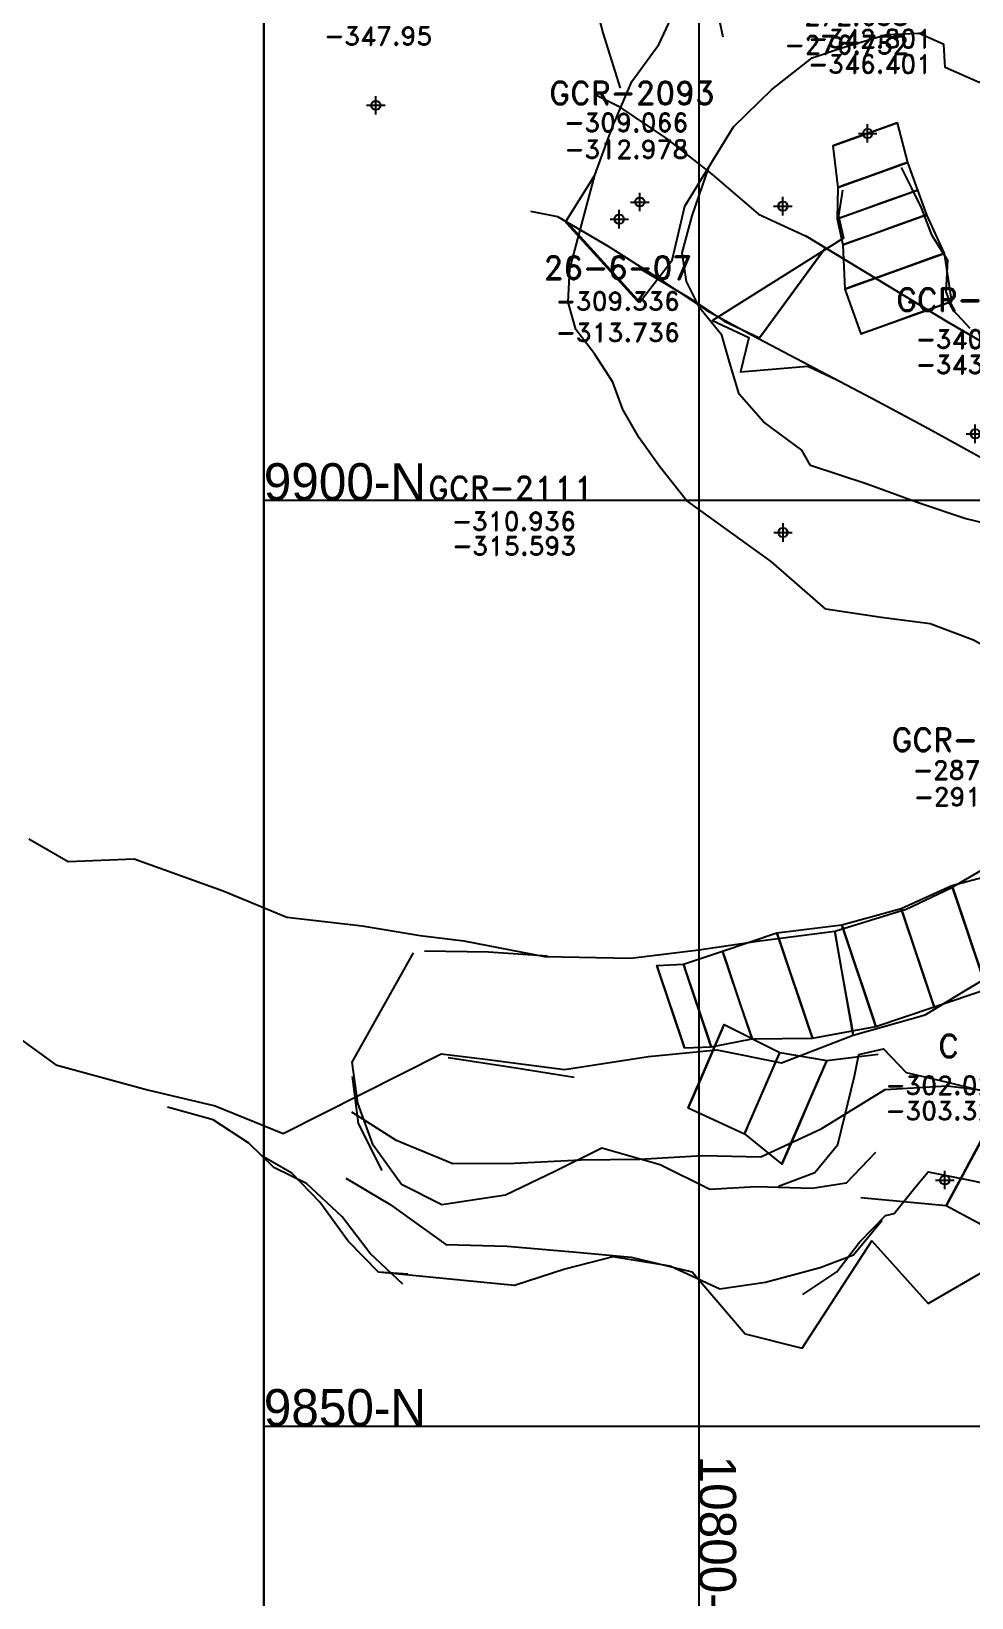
# Model space of a CAD drawing. Extents: x 10554 to 11088, y 9752 to 10019.
# Drawn here: x 10763.9 to 10814.7, y 9840.7 to 9925.3 of the extents above; entities that cross this region are included whole.
import ezdxf
from ezdxf.enums import TextEntityAlignment as Align

# ---------------------------------------------------------------- set-up
doc = ezdxf.new("R2010")
doc.units = 0
doc.header["$PDMODE"] = 34
doc.header["$PDSIZE"] = 0.5
doc.layers.get('0').update_dxf_attribs({"linetype": 'CONTINUOUS'})
for name, color, linetype in [('ABAJO', 7, 'CONTINUOUS'), ('ACC.RB-3581', 1, 'CONTINUOUS'), ('ARRIBA', 7, 'CONTINUOUS'), ('coordenadas', 7, 'CONTINUOUS'), ('COORTXT', 7, 'CONTINUOUS'), ('MARGEN', 7, 'CONTINUOUS'), ('MTEXT', 7, 'CONTINUOUS'), ('PE', 1, 'CONTINUOUS'), ('POL-12-SEPT.-06', 2, 'CONTINUOUS'), ('R-241-7710-E', 7, 'CONTINUOUS'), ('R-241-7710-E_FICH', 7, 'CONTINUOUS'), ('RB35781W-7-09', 6, 'CONTINUOUS'), ('RB3581E-7-09', 6, 'CONTINUOUS'), ('SEC', 7, 'CONTINUOUS')]:
    doc.layers.add(name, color=color, linetype=linetype)
doc.styles.add('ROMAND', font='ROMAND.SHX')
doc.styles.add('ROMANS', font='ROMANS')

# ---------------------------------------------------------------- blocks, each defined once
blk = doc.blocks.new('F2')
blk.add_point((0, 0))
at = {"style": 'ROMAND'}
for tag, height, p in [('NOMBRE', 1.25, (0.201, 6.617)), ('CIELO', 1, (0.136, 4.616)), ('PISO', 1, (0.136, 3.247))]:
    blk.add_attdef(tag, text='', height=height, dxfattribs=at).set_placement(p, align=Align.CENTER)
at = {"style": 'ROMANS', "flags": 1}
for tag, p in [('MINA', (-0.074, -3.255)), ('LOCALIZACION', (-0.074, -4.928)), ('ESTRUCTURA', (-0.074, -6.618)), ('NIVEL', (-0.074, -8.29)), ('OBRA', (-0.074, -10.121)), ('FECHA', (-0.074, -11.793)), ('ATRAS', (-0.074, -13.483)), ('TOPOGRAFO', (2.675, -15.297))]:
    blk.add_attdef(tag, text='', height=1.25, dxfattribs=at).set_placement(p, align=Align.CENTER)
blk = doc.blocks.new('mar1a')
at = {"layer": 'MARGEN', "const_width": 0.001}
blk.add_lwpolyline([(0, 1), (1, 1), (1, 0), (0, 0)], close=True, dxfattribs=at)
at = {"layer": 'MARGEN', "style": 'ROMAND', "width": 0.7, "flags": 4}
for tag, height, p in [('TITULO', 0.0065, (0.86745, 0.03284)), ('TITULO', 0.0065, (0.86745, 0.02393)), ('TITULO', 0.0065, (0.86745, 0.01497)), ('NUMERO', 0.01115, (0.97431, 0.01271)), ('CAJON', 0.00446, (0.97523, 0.0016))]:
    blk.add_attdef(tag, text='', height=height, dxfattribs=at).set_placement(p, align=Align.CENTER)
at = {"layer": 'MTEXT', "style": 'ROMAND', "width": 0.7, "flags": 4}
for tag, p, height in [('ESCALA', (0.74285, 0.07125), 0.004), ('DISENO', (0.74342, 0.03808), 0.004), ('FECHA', (0.95039, 0.03309), 0.0035), ('REVISO', (0.73747, 0.02104), 0.004), ('ARCHIVO', (0.83686, 0.00225), 0.004)]:
    blk.add_attdef(tag, p, '', height=height, dxfattribs=at)
at = {"layer": 'MTEXT', "style": 'ROMAND', "width": 0.7}
for tag, p in [('COTAS', (0.74365, 0.05435)), ('NOMBRE', (0.74311, 0.0033))]:
    blk.add_attdef(tag, p, '', height=0.004, dxfattribs=at)

msp = doc.modelspace()

# ---------------------------------------------------------------- linework, layer by layer
at = {"color": 5, "const_width": 0.15, "elevation": -309.817}
msp.add_lwpolyline([(10796.782, 9910.677), (10792.812, 9915.042)], dxfattribs=at)
for points in [[(10781.264, 9869.657, -295.411), (10784.583, 9875.553, -295.39)], [(10782.881, 9863.8, -295.232), (10781.62, 9866.347, -295.46), (10781.294, 9868.878, -295.526)], [(10775.682, 9865.271, -295.39), (10773.768, 9866.531, -295.487), (10771.293, 9867.219, -295.519)], [(10784.008, 9857.666, -295.008), (10782.239, 9859.33, -295.12), (10780.721, 9861.305, -295.232), (10778.806, 9863.096, -295.46), (10777.04, 9863.963, -295.526), (10775.682, 9865.271, -295.39)]]:
    msp.add_polyline3d(points)
at = {"layer": 'ABAJO'}
for points in [[(10810.705, 9920.381, -346.401), (10811.259, 9918.241, -346.177), (10811.795, 9916.743, -346.014), (10812.275, 9915.404, -345.669), (10813.231, 9913.326, -345.237), (10813.629, 9910.732, -344.974)], [(10807.221, 9919.134, -346.401), (10807.493, 9916.893, -346.177), (10807.465, 9915.192, -346.014), (10807.756, 9913.785, -345.669), (10807.865, 9911.404, -345.237), (10808.734, 9908.979, -344.974)], [(10801.358, 9871.694, -306.932), (10804.354, 9870.181, -306.966), (10806.896, 9869.736, -306.991), (10809.677, 9870.087, -307.122)], [(10789.544, 9862.473, -295.436), (10786.119, 9861.956, -295.312), (10783.926, 9863.052, -295.265), (10782.4, 9865.166, -295.323), (10781.577, 9867.446, -295.372), (10781.264, 9869.657, -295.411)], [(10799.414, 9867.196, -306.932), (10802.449, 9865.775, -306.966), (10804.475, 9864.137, -306.991), (10804.475, 9864.137, -306.991)], [(10790.033, 9857.598, -295.436), (10782.7, 9858.307, -295.312), (10781.054, 9859.987, -295.265), (10779.528, 9862.102, -295.323), (10778.021, 9863.651, -295.372), (10776.478, 9864.549, -295.411)], [(10818.091, 9859.449, -306.887), (10815.715, 9860.614, -306.923), (10813.338, 9861.894, -306.86), (10808.743, 9862.319, -307.063)]]:
    msp.add_polyline3d(points, dxfattribs=at)
at = {"layer": 'ABAJO', "color": 5}
for points in [[(10810.917, 9917.973, -346.019), (10811.447, 9916.889, -345.835), (10811.985, 9915.782, -345.749), (10812.554, 9914.323, -345.639), (10813.409, 9912.954, -345.328), (10813.322, 9911.25, -345.119), (10813.699, 9910.283, -345.146), (10814.621, 9909.294, -344.958)], [(10807.749, 9916.738, -346.019), (10807.533, 9915.364, -345.835), (10807.792, 9914.148, -345.749), (10800.721, 9909.712, -345.639), (10802.694, 9908.778, -345.328), (10802.234, 9906.929, -345.119), (10805.872, 9907.233, -345.146), (10807.447, 9906.498, -344.958)], [(10791.818, 9875.373, -293.535), (10791.818, 9875.373, -293.535), (10788.627, 9875.593, -293.227), (10785.183, 9875.655, -293.318)], [(10793.257, 9868.829, -293.535), (10793.257, 9868.829, -293.535), (10790.001, 9869.342, -293.227), (10786.45, 9869.892, -293.318)]]:
    msp.add_polyline3d(points, dxfattribs=at)
at = {"layer": 'ABAJO', "color": 4}
for points in [[(10797.716, 9874.874, -297.098), (10799.159, 9874.938, -296.734), (10801.267, 9875.648, -296.371), (10804.203, 9876.637, -295.905), (10807.702, 9877.076, -295.396), (10810.909, 9877.945, -294.605), (10813.656, 9879.187, -294.25), (10816.76, 9880.021, -293.771), (10818.604, 9882.542, -293.57)], [(10799.217, 9870.42, -297.098), (10800.659, 9870.484, -296.734), (10802.863, 9870.909, -296.371), (10806.118, 9870.95, -295.905), (10809.553, 9871.58, -295.396), (10812.697, 9872.638, -294.605), (10815.539, 9873.595, -294.25), (10818.324, 9875.377, -293.771), (10820.455, 9877.045, -293.57)]]:
    msp.add_polyline3d(points, dxfattribs=at)
at = {"layer": 'ACC.RB-3581', "color": 1}
for points in [[(10804.298, 9862.963, -291.81), (10806.248, 9863.702, -292.005), (10807.499, 9865.209, -291.826), (10808.391, 9868.889, -291.941), (10808.63, 9870.069, -292.017), (10809.966, 9870.366, -292.347), (10811.178, 9869.098, -292.301), (10813.629, 9868.515, -291.985), (10817.145, 9867.657, -291.92), (10819.657, 9866.985, -291.503), (10820.867, 9867.663, -291.636)], [(10804.298, 9862.963, -295.61), (10806.248, 9863.702, -295.605), (10807.499, 9865.209, -295.626), (10808.391, 9868.889, -295.641), (10808.63, 9870.069, -295.717), (10809.966, 9870.366, -295.647), (10811.178, 9869.098, -295.601), (10813.629, 9868.515, -295.585), (10817.145, 9867.657, -295.52), (10819.657, 9866.985, -295.303), (10820.867, 9867.663, -295.236)], [(10809.52, 9864.778, -291.836), (10807.952, 9863.113, -291.736), (10806.111, 9862.828, -291.736), (10803.076, 9862.926, -291.736), (10800.589, 9862.777, -291.536), (10797.892, 9864.114, -291.436), (10794.747, 9865.005, -292.036), (10792.22, 9863.747, -291.536), (10789.544, 9862.473, -290.936)], [(10809.52, 9864.778, -295.436), (10807.952, 9863.113, -295.436), (10806.111, 9862.828, -295.436), (10803.076, 9862.926, -295.436), (10800.589, 9862.777, -295.436), (10797.892, 9864.114, -295.436), (10794.747, 9865.005, -295.436), (10792.22, 9863.747, -295.436), (10789.544, 9862.473, -295.436)], [(10805.599, 9857.104, -291.81), (10807.439, 9858.332, -292.005), (10808.669, 9859.937, -291.826), (10810.059, 9861.372, -291.941), (10810.537, 9861.478, -292.017), (10811.634, 9862.849, -292.347), (10812.37, 9863.729, -292.301), (10814.799, 9863.244, -291.985), (10818.293, 9862.483, -291.92), (10820.762, 9862.006, -291.503), (10822.275, 9861.318, -291.636)], [(10805.599, 9857.104, -295.61), (10807.439, 9858.332, -295.605), (10808.669, 9859.937, -295.626), (10810.059, 9861.372, -295.641), (10810.537, 9861.478, -295.717), (10811.634, 9862.849, -295.647), (10812.37, 9863.729, -295.601), (10814.799, 9863.244, -295.585), (10818.293, 9862.483, -295.52), (10820.762, 9862.006, -295.303), (10822.275, 9861.318, -295.236)], [(10809.889, 9861.096, -291.836), (10808.341, 9859.232, -291.736), (10806.54, 9858.549, -291.736), (10803.595, 9857.752, -291.736), (10801.128, 9857.404, -291.536), (10798.441, 9858.642, -291.436), (10795.336, 9859.135, -292.036), (10792.749, 9858.473, -291.536), (10790.033, 9857.598, -290.936)], [(10809.889, 9861.096, -295.436), (10808.341, 9859.232, -295.436), (10806.54, 9858.549, -295.436), (10803.595, 9857.752, -295.436), (10801.128, 9857.404, -295.436), (10798.441, 9858.642, -295.436), (10795.336, 9859.135, -295.436), (10792.749, 9858.473, -295.436), (10790.033, 9857.598, -295.436)]]:
    msp.add_polyline3d(points, dxfattribs=at)
at = {"layer": 'ARRIBA'}
for points in [[(10810.705, 9920.381, -342.801), (10811.259, 9918.241, -342.377), (10811.795, 9916.743, -342.314), (10812.275, 9915.404, -342.069), (10813.231, 9913.326, -341.737), (10813.629, 9910.732, -340.274)], [(10807.221, 9919.134, -342.801), (10807.493, 9916.893, -342.377), (10807.465, 9915.192, -342.314), (10807.756, 9913.785, -342.069), (10807.865, 9911.404, -341.737), (10808.734, 9908.979, -340.274)], [(10801.358, 9871.694, -302.432), (10804.354, 9870.181, -303.066), (10806.896, 9869.736, -302.991), (10809.677, 9870.087, -301.922)], [(10789.544, 9862.473, -290.936), (10786.119, 9861.956, -290.712), (10783.926, 9863.052, -291.065), (10782.4, 9865.166, -291.323), (10781.577, 9867.446, -291.472), (10781.264, 9869.657, -291.911)], [(10799.414, 9867.196, -302.432), (10802.449, 9865.775, -303.066), (10804.475, 9864.137, -302.991), (10804.475, 9864.137, -302.991)], [(10784.267, 9858.21, -290.82), (10782.7, 9858.307, -290.712), (10781.054, 9859.987, -291.065), (10779.528, 9862.102, -291.323), (10778.021, 9863.651, -291.472), (10776.478, 9864.549, -291.911)], [(10818.091, 9859.449, -302.887), (10815.715, 9860.614, -302.523), (10813.338, 9861.894, -302.96), (10808.743, 9862.319, -302.063)]]:
    msp.add_polyline3d(points, dxfattribs=at)
at = {"layer": 'ARRIBA', "color": 5}
for points in [[(10810.917, 9917.973, -342.619), (10811.447, 9916.889, -342.535), (10811.985, 9915.782, -342.249), (10812.554, 9914.323, -342.039), (10813.409, 9912.954, -341.628), (10813.322, 9911.25, -340.419), (10813.699, 9910.283, -340.046), (10814.621, 9909.294, -339.858)], [(10807.749, 9916.738, -342.619), (10807.533, 9915.364, -342.535), (10807.792, 9914.148, -342.249), (10800.721, 9909.712, -342.039), (10802.694, 9908.778, -341.628), (10802.234, 9906.929, -340.419), (10805.872, 9907.233, -340.046), (10807.447, 9906.498, -339.858)], [(10796.89, 9912.45, -342.553), (10799.498, 9910.911, -342.052), (10801.363, 9909.669, -341.928), (10803.261, 9908.774, -341.323)], [(10791.818, 9875.373, -289.135), (10791.818, 9875.373, -289.135), (10788.627, 9875.593, -288.627), (10785.183, 9875.655, -288.118)], [(10793.257, 9868.829, -289.135), (10793.257, 9868.829, -289.135), (10790.001, 9869.342, -288.627), (10786.45, 9869.892, -288.118)]]:
    msp.add_polyline3d(points, dxfattribs=at)
at = {"layer": 'ARRIBA', "color": 4}
for points in [[(10797.716, 9874.874, -293.198), (10799.159, 9874.938, -292.934), (10801.267, 9875.648, -292.071), (10804.203, 9876.637, -291.105), (10807.702, 9877.076, -290.996), (10810.909, 9877.945, -290.505), (10813.656, 9879.187, -290.75), (10816.76, 9880.021, -289.971), (10818.604, 9882.542, -289.57)], [(10799.217, 9870.42, -293.198), (10800.659, 9870.484, -292.934), (10802.863, 9870.909, -292.071), (10806.118, 9870.95, -291.105), (10809.553, 9871.58, -290.996), (10812.697, 9872.638, -290.505), (10815.539, 9873.595, -290.75), (10818.324, 9875.377, -289.971), (10820.455, 9877.045, -289.57)]]:
    msp.add_polyline3d(points, dxfattribs=at)
at = {"layer": 'coordenadas', "color": 0}
msp.add_lwpolyline([(10776.496, 9838.299), (10909.496, 9838.299), (10909.496, 9939.799), (10776.496, 9939.799)], close=True, dxfattribs=at)
for points in [[(10800, 9838.299), (10800, 9939.799)], [(10776.496, 9900), (10909.496, 9900)], [(10776.496, 9850), (10909.496, 9850)]]:
    msp.add_lwpolyline(points, dxfattribs=at)
at = {"layer": 'R-241-7710-E'}
for points in [[(10794.141, 9932.139, -274.361), (10794.312, 9930.682, -274.372), (10794.217, 9927.522, -274.667), (10794.803, 9925.239, -274.798), (10795.745, 9922.242, -274.77)], [(10794.141, 9932.139, -278.274), (10794.312, 9930.682, -278.772), (10794.217, 9927.522, -278.667), (10794.803, 9925.239, -278.498), (10795.745, 9922.242, -278.17)], [(10799.575, 9929.47, -274.361), (10799.575, 9929.47, -274.361), (10799.575, 9929.47, -274.361), (10800.614, 9928.151, -274.798), (10801.288, 9925.02, -274.77)], [(10799.575, 9929.47, -278.275), (10799.575, 9929.47, -278.275), (10799.575, 9929.47, -278.275), (10800.614, 9928.151, -278.498), (10801.288, 9925.02, -278.17)], [(10792.812, 9915.042, -309.817), (10794.377, 9917.547, -309.2), (10795.328, 9920.169, -309.198), (10796.377, 9922.61, -308.799), (10797.829, 9924.607, -308.799), (10799.151, 9927.431, -308.881), (10801.804, 9928.627, -308.867)], [(10792.812, 9915.042, -313.817), (10794.377, 9917.547, -313.5), (10795.328, 9920.169, -313.398), (10796.377, 9922.61, -313.299), (10797.829, 9924.607, -313.099), (10799.151, 9927.431, -312.981), (10801.804, 9928.627, -312.667)], [(10810.12, 9925.152, -312.298), (10811.85, 9925.213, -311.757), (10811.85, 9925.213, -311.757), (10811.85, 9925.213, -311.757), (10811.85, 9925.213, -311.757)], [(10810.12, 9925.152, -308.098), (10811.85, 9925.213, -307.157), (10811.85, 9925.213, -307.157), (10811.85, 9925.213, -307.157), (10811.85, 9925.213, -307.157)], [(10820.045, 9922.333, -305.939), (10817.558, 9923.002, -306.774), (10816.489, 9923.039, -306.902), (10815.122, 9922.553, -306.938), (10813.283, 9923.372, -306.898), (10813.214, 9924.606, -307.171), (10811.85, 9925.213, -307.157)], [(10820.045, 9922.333, -310.739), (10817.558, 9923.002, -311.074), (10816.489, 9923.039, -311.202), (10815.122, 9922.553, -311.238), (10813.283, 9923.372, -311.598), (10813.214, 9924.606, -311.671), (10811.85, 9925.213, -311.757)], [(10806.11, 9923.893, -308.867), (10806.11, 9923.893, -308.867), (10806.11, 9923.893, -308.867), (10806.11, 9923.893, -308.867), (10807.716, 9924.42, -308.841), (10810.12, 9925.152, -308.098)], [(10806.11, 9923.893, -312.667), (10806.11, 9923.893, -312.667), (10806.11, 9923.893, -312.667), (10806.11, 9923.893, -312.667), (10807.716, 9924.42, -312.541), (10810.12, 9925.152, -312.298)], [(10796.782, 9910.677, -309.817), (10798.549, 9912.96, -309.2), (10799.231, 9915.879, -309.198), (10800.549, 9918.023, -308.799), (10801.866, 9920.168, -308.799), (10803.928, 9922.178, -308.881), (10806.11, 9923.893, -308.867)], [(10796.782, 9910.677, -313.817), (10798.549, 9912.96, -313.5), (10799.231, 9915.879, -313.398), (10800.549, 9918.023, -313.299), (10801.866, 9920.168, -313.099), (10803.928, 9922.178, -312.981), (10806.11, 9923.893, -312.667)], [(10795.619, 9921.293, -342.497), (10795.619, 9921.293, -342.497), (10795.619, 9921.293, -342.497), (10795.619, 9921.293, -342.497), (10795.619, 9921.293, -342.497), (10795.619, 9921.293, -342.497), (10795.619, 9921.293, -342.497), (10798.261, 9919.509, -342.401), (10800.694, 9917.612, -342.013), (10803.214, 9915.439, -342.012), (10805.79, 9914.261, -341.737)], [(10795.619, 9921.293, -347.397), (10795.619, 9921.293, -347.397), (10795.619, 9921.293, -347.397), (10795.619, 9921.293, -347.397), (10795.619, 9921.293, -347.397), (10795.619, 9921.293, -347.397), (10795.619, 9921.293, -347.397), (10798.261, 9919.509, -347.201), (10800.694, 9917.612, -347.013), (10803.214, 9915.439, -346.512), (10805.79, 9914.261, -346.237)], [(10799.633, 9915.355, -313.802), (10800.549, 9918.023, -313.299)], [(10799.633, 9915.355, -309.102), (10800.549, 9918.023, -308.799)], [(10803.892, 9896.683, -310.936), (10803.892, 9896.683, -310.936), (10799.315, 9899.991, -309.781), (10797.874, 9901.807, -309.46), (10796.76, 9903.373, -309.774), (10795.884, 9904.892, -309.803), (10795.35, 9906.374, -309.947), (10794.359, 9907.908, -309.87), (10793.355, 9909.219, -309.612), (10792.937, 9910.687, -309.362), (10793.026, 9912.493, -309.102), (10794.377, 9917.547, -309.2)], [(10803.892, 9896.683, -315.6), (10803.892, 9896.683, -315.6), (10799.315, 9899.991, -315.481), (10797.874, 9901.807, -315.16), (10796.76, 9903.373, -314.874), (10795.884, 9904.892, -314.803), (10795.35, 9906.374, -314.647), (10794.359, 9907.908, -314.47), (10793.355, 9909.219, -314.312), (10792.937, 9910.687, -314.062), (10793.026, 9912.493, -313.802), (10794.377, 9917.547, -313.5)], [(10792.361, 9915.325, -342.497), (10792.361, 9915.325, -342.497), (10792.361, 9915.325, -342.497), (10792.361, 9915.325, -342.497), (10792.361, 9915.325, -342.497), (10792.361, 9915.325, -342.497), (10792.361, 9915.325, -342.497), (10795.099, 9913.716, -342.401), (10797.675, 9912.082, -342.013), (10800.388, 9910.26, -342.012), (10802.867, 9908.907, -341.737)], [(10792.361, 9915.325, -347.397), (10792.361, 9915.325, -347.397), (10792.361, 9915.325, -347.397), (10792.361, 9915.325, -347.397), (10792.361, 9915.325, -347.397), (10792.361, 9915.325, -347.397), (10792.361, 9915.325, -347.397), (10795.099, 9913.716, -347.201), (10797.675, 9912.082, -347.013), (10800.388, 9910.26, -346.512), (10802.867, 9908.907, -346.237)], [(10806.01, 9901.867, -310.936), (10806.01, 9901.867, -310.936), (10805.555, 9902.694, -309.781), (10803.472, 9904.232, -309.46), (10802.173, 9905.719, -309.774), (10801.664, 9907.397, -309.803), (10801.223, 9908.919, -309.947), (10800.048, 9910.373, -309.87), (10799.319, 9911.803, -309.612), (10799.085, 9913.35, -309.362), (10799.633, 9915.355, -309.102), (10799.633, 9915.355, -309.102)], [(10806.01, 9901.867, -315.6), (10806.01, 9901.867, -315.6), (10805.555, 9902.694, -315.481), (10803.472, 9904.232, -315.16), (10802.173, 9905.719, -314.874), (10801.664, 9907.397, -314.803), (10801.223, 9908.919, -314.647), (10800.048, 9910.373, -314.47), (10799.319, 9911.803, -314.312), (10799.085, 9913.35, -314.062), (10799.633, 9915.355, -313.802), (10799.633, 9915.355, -313.802)], [(10805.79, 9914.261, -341.737), (10805.79, 9914.261, -341.737), (10805.79, 9914.261, -341.737), (10805.79, 9914.261, -341.737), (10805.79, 9914.261, -341.737), (10813.379, 9909.642, -338.659), (10816.075, 9908.088, -338.642), (10820.987, 9906.324, -338.221), (10820.987, 9906.324, -338.221)], [(10820.987, 9906.324, -342.721), (10816.075, 9908.088, -343.542), (10813.379, 9909.642, -344.059), (10805.79, 9914.261, -346.237)], [(10802.867, 9908.907, -341.737), (10802.867, 9908.907, -341.737), (10802.867, 9908.907, -341.737), (10802.867, 9908.907, -341.737), (10802.867, 9908.907, -341.737), (10809.634, 9905.345, -338.659), (10812.396, 9903.867, -338.642), (10816.235, 9901.744, -338.221), (10816.235, 9901.744, -338.221)], [(10802.867, 9908.907, -346.237), (10802.867, 9908.907, -346.237), (10802.867, 9908.907, -346.237), (10802.867, 9908.907, -346.237), (10802.867, 9908.907, -346.237), (10809.634, 9905.345, -344.059), (10812.396, 9903.867, -343.542), (10816.235, 9901.744, -342.721), (10816.235, 9901.744, -342.721)], [(10809.069, 9900.867, -310.881), (10809.069, 9900.867, -310.881), (10809.069, 9900.867, -310.881), (10809.069, 9900.867, -310.881), (10809.069, 9900.867, -310.881), (10809.069, 9900.867, -310.881), (10806.01, 9901.867, -310.936)], [(10809.069, 9900.867, -316.181), (10809.069, 9900.867, -316.181), (10809.069, 9900.867, -316.181), (10809.069, 9900.867, -316.181), (10809.069, 9900.867, -316.181), (10809.069, 9900.867, -316.181), (10806.01, 9901.867, -315.6)], [(10821.001, 9897.035, -311.687), (10821.001, 9897.035, -311.687), (10821.001, 9897.035, -311.687), (10818.592, 9897.409, -311.818), (10816.801, 9898.421, -311.491), (10814.36, 9899.016, -311.61), (10811.878, 9899.835, -311.217), (10809.069, 9900.867, -310.881)], [(10821.001, 9897.035, -318.087), (10821.001, 9897.035, -318.087), (10821.001, 9897.035, -318.087), (10818.592, 9897.409, -317.818), (10816.801, 9898.421, -317.491), (10814.36, 9899.016, -317.21), (10811.878, 9899.835, -316.717), (10809.069, 9900.867, -316.181)], [(10806.844, 9894.125, -310.881), (10806.844, 9894.125, -310.881), (10806.844, 9894.125, -310.881), (10806.844, 9894.125, -310.881), (10806.844, 9894.125, -310.881), (10806.844, 9894.125, -310.881), (10803.892, 9896.683, -310.936)], [(10806.844, 9894.125, -316.181), (10806.844, 9894.125, -316.181), (10806.844, 9894.125, -316.181), (10806.844, 9894.125, -316.181), (10806.844, 9894.125, -316.181), (10806.844, 9894.125, -316.181), (10803.892, 9896.683, -315.6)], [(10818.995, 9890.958, -311.687), (10818.995, 9890.958, -311.687), (10818.995, 9890.958, -311.687), (10816.617, 9891.426, -311.818), (10814.827, 9892.438, -311.491), (10812.48, 9893.318, -311.61), (10809.842, 9893.662, -311.217), (10806.844, 9894.125, -310.881)], [(10818.995, 9890.958, -318.087), (10818.995, 9890.958, -318.087), (10818.995, 9890.958, -318.087), (10816.617, 9891.426, -317.818), (10814.827, 9892.438, -317.491), (10812.48, 9893.318, -317.21), (10809.842, 9893.662, -316.717), (10806.844, 9894.125, -316.181)]]:
    msp.add_polyline3d(points, dxfattribs=at)
at = {"layer": 'R-241-7710-E', "color": 0}
for points in [[(10794.355, 9921.923, -342.414), (10795.619, 9921.293, -342.497)], [(10794.355, 9921.923, -347.814), (10795.619, 9921.293, -347.397)], [(10790.894, 9915.609, -347.814), (10792.361, 9915.325, -347.397)], [(10790.894, 9915.609, -342.414), (10792.361, 9915.325, -342.497)]]:
    msp.add_polyline3d(points, dxfattribs=at)
at = {"layer": 'RB35781W-7-09'}
for points in [[(10784.94, 9876.496, -285.678), (10787.306, 9876.206, -286.191), (10791.653, 9875.356, -287.016), (10796.319, 9875.274, -285.543), (10799.997, 9875.726, -286.065), (10803.283, 9876.21, -287.184), (10807.325, 9876.727, -286.908), (10811.185, 9877.923, -286.432), (10813.612, 9879.067, -286.947), (10817.097, 9881.11, -287.67), (10819.533, 9882.661, -287.686)], [(10784.94, 9876.496, -291.378), (10787.306, 9876.206, -291.291), (10791.653, 9875.356, -291.316), (10796.319, 9875.274, -291.343), (10799.997, 9875.726, -291.465), (10803.283, 9876.21, -291.484), (10807.325, 9876.727, -291.608), (10811.185, 9877.923, -291.632), (10813.612, 9879.067, -291.547), (10817.097, 9881.11, -291.47), (10819.533, 9882.661, -291.586)], [(10763.818, 9881.718, -283.886), (10765.931, 9880.486, -283.892), (10769.493, 9880.629, -284.67), (10774.306, 9878.904, -285.905), (10777.744, 9877.489, -286.421), (10781.806, 9877.013, -285.958), (10784.94, 9876.496, -285.678)], [(10763.818, 9881.718, -289.386), (10765.931, 9880.486, -289.692), (10769.493, 9880.629, -288.67), (10774.306, 9878.904, -289.305), (10777.744, 9877.489, -290.621), (10781.806, 9877.013, -290.258), (10784.94, 9876.496, -291.378)], [(10786.081, 9870.097, -285.678), (10788.446, 9869.807, -286.191), (10792.74, 9869.252, -287.016), (10797.267, 9869.957, -285.543), (10800.962, 9870.311, -286.065), (10804.459, 9869.614, -287.184), (10808.325, 9871.116, -286.908), (10812.203, 9872.213, -286.432), (10814.577, 9873.652, -286.947), (10818.062, 9875.695, -287.67), (10820.621, 9876.558, -287.686)], [(10786.081, 9870.097, -291.378), (10788.446, 9869.807, -291.291), (10792.74, 9869.252, -291.316), (10797.267, 9869.957, -291.343), (10800.962, 9870.311, -291.465), (10804.459, 9869.614, -291.484), (10808.325, 9871.116, -291.608), (10812.203, 9872.213, -291.632), (10814.577, 9873.652, -291.547), (10818.062, 9875.695, -291.47), (10820.621, 9876.558, -291.586)], [(10761.328, 9875.176, -283.886), (10762.517, 9871.514, -283.892), (10765.261, 9869.507, -284.67), (10770.216, 9868.156, -285.905), (10773.867, 9867.302, -286.421), (10777.538, 9865.798, -285.958), (10786.081, 9870.097, -285.678)], [(10761.328, 9875.176, -289.386), (10762.517, 9871.514, -289.692), (10765.261, 9869.507, -288.67), (10770.216, 9868.156, -289.305), (10773.867, 9867.302, -290.621), (10777.538, 9865.798, -290.258), (10786.081, 9870.097, -291.378)]]:
    msp.add_polyline3d(points, dxfattribs=at)
at = {"layer": 'RB3581E-7-09'}
for points in [[(10781.238, 9866.969, -284.323), (10783.617, 9865.457, -283.959), (10786.708, 9864.183, -284.605), (10790.031, 9864.195, -284.252), (10793.611, 9864.384, -284.303), (10796.804, 9864.407, -283.549), (10800.185, 9864.613, -282.697), (10803.33, 9864.54, -283.242), (10806.594, 9866.062, -283.087), (10810.05, 9868.169, -283.334), (10813.391, 9868.38, -283.281), (10816.37, 9868.019, -282.424), (10818.406, 9867.541, -283.554), (10822.062, 9867.222, -285.007), (10829.475, 9864.396, -283.746)], [(10781.238, 9866.969, -288.523), (10783.617, 9865.457, -288.259), (10786.708, 9864.183, -288.105), (10790.031, 9864.195, -288.052), (10793.611, 9864.384, -288.303), (10796.804, 9864.407, -288.649), (10800.185, 9864.613, -288.697), (10803.33, 9864.54, -288.542), (10806.594, 9866.062, -288.487), (10810.05, 9868.169, -288.434), (10813.391, 9868.38, -288.881), (10816.37, 9868.019, -289.124), (10818.406, 9867.541, -288.854), (10822.062, 9867.222, -288.607), (10829.475, 9864.396, -288.846)], [(10780.925, 9863.382, -284.323), (10783.313, 9861.97, -283.959), (10786.325, 9859.8, -284.605), (10789.64, 9859.712, -284.252), (10793.176, 9859.403, -284.303), (10796.343, 9859.127, -283.549), (10799.637, 9858.337, -282.697), (10802.495, 9854.976, -283.242), (10805.56, 9854.207, -283.087), (10809.337, 9860, -283.334), (10812.365, 9856.624, -283.281), (10815.536, 9858.456, -282.424), (10817.563, 9857.877, -283.554), (10821.193, 9857.259, -285.007), (10823.405, 9854.984, -283.746)], [(10780.925, 9863.382, -288.523), (10783.313, 9861.97, -288.259), (10786.325, 9859.8, -288.105), (10789.64, 9859.712, -288.052), (10793.176, 9859.403, -288.303), (10796.343, 9859.127, -288.649), (10799.637, 9858.337, -288.697), (10802.495, 9854.976, -288.542), (10805.56, 9854.207, -288.487), (10809.337, 9860, -288.434), (10812.365, 9856.624, -288.881), (10815.536, 9858.456, -289.124), (10817.563, 9857.877, -288.854), (10821.193, 9857.259, -288.607), (10823.405, 9854.984, -288.846)]]:
    msp.add_polyline3d(points, dxfattribs=at)
at = {"layer": 'SEC'}
for points in [[(10807.221, 9919.134, -346.401), (10810.705, 9920.381, -346.401), (10810.705, 9920.381, -344.313), (10810.356, 9920.257, -343.255), (10809.398, 9919.914, -342.801), (10808.528, 9919.602, -342.801), (10807.57, 9919.259, -343.255), (10807.221, 9919.134, -344.313), (10807.221, 9919.134, -346.401)], [(10807.493, 9916.893, -346.177), (10811.259, 9918.241, -346.177), (10811.259, 9918.241, -343.973), (10810.882, 9918.107, -342.856), (10809.846, 9917.736, -342.377), (10808.905, 9917.399, -342.377), (10807.869, 9917.028, -342.856), (10807.493, 9916.893, -343.973), (10807.493, 9916.893, -346.177)], [(10807.465, 9915.192, -346.014), (10811.795, 9916.743, -346.014), (10811.795, 9916.743, -343.868), (10811.362, 9916.588, -342.781), (10810.171, 9916.161, -342.314), (10809.089, 9915.774, -342.314), (10807.898, 9915.347, -342.781), (10807.465, 9915.192, -343.868), (10807.465, 9915.192, -346.014)], [(10807.756, 9913.785, -345.669), (10812.275, 9915.404, -345.669), (10812.275, 9915.404, -343.581), (10811.823, 9915.242, -342.523), (10810.58, 9914.797, -342.069), (10809.451, 9914.392, -342.069), (10808.208, 9913.947, -342.523), (10807.756, 9913.785, -343.581), (10807.756, 9913.785, -345.669)], [(10807.865, 9911.404, -345.237), (10813.231, 9913.326, -345.237), (10813.231, 9913.326, -343.207), (10812.695, 9913.134, -342.178), (10811.219, 9912.606, -341.737), (10809.877, 9912.125, -341.737), (10808.402, 9911.597, -342.178), (10807.865, 9911.404, -343.207), (10807.865, 9911.404, -345.237)], [(10808.734, 9908.979, -344.974), (10813.629, 9910.732, -344.974), (10813.629, 9910.732, -342.248), (10813.14, 9910.557, -340.866), (10811.793, 9910.074, -340.274), (10810.57, 9909.636, -340.274), (10809.223, 9909.154, -340.866), (10808.734, 9908.979, -342.248), (10808.734, 9908.979, -344.974)], [(10808.325, 9871.116, -291.608), (10807.325, 9876.727, -291.608), (10807.325, 9876.727, -288.882), (10807.425, 9876.166, -287.501), (10807.7, 9874.623, -286.908), (10807.95, 9873.22, -286.908), (10808.225, 9871.677, -287.501), (10808.325, 9871.116, -288.882), (10808.325, 9871.116, -291.608)], [(10799.414, 9867.196, -306.932), (10801.358, 9871.694, -306.932), (10801.358, 9871.694, -304.322), (10801.164, 9871.244, -302.999), (10800.629, 9870.007, -302.432), (10800.143, 9868.883, -302.432), (10799.608, 9867.646, -302.999), (10799.414, 9867.196, -304.322), (10799.414, 9867.196, -306.932)], [(10802.449, 9865.775, -306.966), (10804.354, 9870.181, -306.966), (10804.354, 9870.181, -304.704), (10804.163, 9869.741, -303.557), (10803.639, 9868.529, -303.066), (10803.163, 9867.428, -303.066), (10802.639, 9866.216, -303.557), (10802.449, 9865.775, -304.704), (10802.449, 9865.775, -306.966)], [(10804.475, 9864.137, -306.991), (10806.896, 9869.736, -306.991), (10806.896, 9869.736, -304.671), (10806.653, 9869.176, -303.495), (10805.988, 9867.636, -302.991), (10805.383, 9866.236, -302.991), (10804.717, 9864.697, -303.495), (10804.475, 9864.137, -304.671), (10804.475, 9864.137, -306.991)], [(10815.803, 9866.473, -306.86), (10813.338, 9861.894, -306.86), (10813.338, 9861.894, -304.598), (10813.585, 9862.352, -303.451), (10814.263, 9863.611, -302.96), (10814.879, 9864.755, -302.96), (10815.557, 9866.015, -303.451), (10815.803, 9866.473, -304.598), (10815.803, 9866.473, -306.86)]]:
    msp.add_polyline3d(points, dxfattribs=at)
at = {"layer": 'SEC', "color": 5}
msp.add_polyline3d([(10803.261, 9908.774, -346.023), (10806.807, 9913.614, -346.023), (10806.807, 9913.614, -343.297), (10806.453, 9913.13, -341.915), (10805.477, 9911.799, -341.323), (10804.591, 9910.589, -341.323), (10803.616, 9909.258, -341.915), (10803.261, 9908.774, -343.297), (10803.261, 9908.774, -346.023)], dxfattribs=at)
at = {"layer": 'SEC', "color": 4}
for points in [[(10815.539, 9873.595, -294.25), (10813.656, 9879.187, -294.25), (10813.656, 9879.187, -292.22), (10813.844, 9878.628, -291.191), (10814.362, 9877.09, -290.75), (10814.833, 9875.692, -290.75), (10815.351, 9874.155, -291.191), (10815.539, 9873.595, -292.22), (10815.539, 9873.595, -294.25)], [(10812.697, 9872.638, -294.605), (10810.909, 9877.945, -294.605), (10810.909, 9877.945, -292.227), (10811.088, 9877.415, -291.021), (10811.58, 9875.955, -290.505), (10812.026, 9874.628, -290.505), (10812.518, 9873.169, -291.021), (10812.697, 9872.638, -292.227), (10812.697, 9872.638, -294.605)], [(10809.553, 9871.58, -295.396), (10807.702, 9877.076, -295.396), (10807.702, 9877.076, -292.844), (10807.887, 9876.527, -291.551), (10808.396, 9875.015, -290.996), (10808.859, 9873.641, -290.996), (10809.368, 9872.129, -291.551), (10809.553, 9871.58, -292.844), (10809.553, 9871.58, -295.396)], [(10806.118, 9870.95, -295.905), (10804.203, 9876.637, -295.905), (10804.203, 9876.637, -293.121), (10804.395, 9876.068, -291.71), (10804.922, 9874.504, -291.105), (10805.4, 9873.083, -291.105), (10805.927, 9871.519, -291.71), (10806.118, 9870.95, -293.121), (10806.118, 9870.95, -295.905)], [(10802.863, 9870.909, -296.371), (10801.267, 9875.648, -296.371), (10801.267, 9875.648, -293.877), (10801.427, 9875.174, -292.613), (10801.866, 9873.871, -292.071), (10802.264, 9872.686, -292.071), (10802.703, 9871.383, -292.613), (10802.863, 9870.909, -293.877), (10802.863, 9870.909, -296.371)], [(10799.217, 9870.42, -297.098), (10797.716, 9874.874, -297.098), (10797.716, 9874.874, -294.836), (10797.866, 9874.429, -293.689), (10798.279, 9873.204, -293.198), (10798.654, 9872.09, -293.198), (10799.067, 9870.865, -293.689), (10799.217, 9870.42, -294.836), (10799.217, 9870.42, -297.098)], [(10800.659, 9870.484, -296.734), (10799.159, 9874.938, -296.734), (10799.159, 9874.938, -294.53), (10799.309, 9874.492, -293.413), (10799.721, 9873.267, -292.934), (10800.096, 9872.154, -292.934), (10800.509, 9870.929, -293.413), (10800.659, 9870.484, -294.53), (10800.659, 9870.484, -296.734)]]:
    msp.add_polyline3d(points, dxfattribs=at)

# ---------------------------------------------------------------- block references
for p, values in [((10809.104, 9919.808, -342.801), {'NOMBRE': '7-11-09', 'CIELO': '-342.801', 'PISO': '-346.401'}), ((10813.275, 9863.287, -302.028), {'NOMBRE': 'C', 'CIELO': '-302.028', 'PISO': '-303.329'})]:
    msp.add_blockref('F2', p).add_auto_attribs(values)
at = {"layer": 'PE', "color": 2, "xscale": 133, "yscale": 101.5, "zscale": 133}
msp.add_blockref('mar1a', (10776.496, 9838.299), dxfattribs=at)
at = {"layer": 'POL-12-SEPT.-06', "color": 3}
msp.add_blockref('F2', (10782.548, 9921.324, -343.046), dxfattribs=at).add_auto_attribs({'NOMBRE': 'GCR-2155', 'CIELO': '-343.046', 'PISO': '-347.95'})
at = {"layer": 'POL-12-SEPT.-06'}
ref = msp.add_blockref('F2', (10796.802, 9916.103, -309.066), dxfattribs=at)
ref.add_attrib('NOMBRE', 'GCR-2093', dxfattribs={"layer": '0', "height": 1.25, "style": 'ROMAND'}).set_placement((10796.385, 9921.367, -309.066), align=Align.CENTER)
ref.add_attrib('CIELO', '-309.066', dxfattribs={"layer": '0', "height": 1, "style": 'ROMAND'}).set_placement((10796.075, 9919.897, -309.066), align=Align.CENTER)
ref.add_attrib('PISO', '-312.978', dxfattribs={"layer": '0', "height": 1, "style": 'ROMAND'}).set_placement((10796.084, 9918.451, -309.066), align=Align.CENTER)
at = {"layer": 'POL-12-SEPT.-06', "color": 5}
msp.add_blockref('F2', (10814.915, 9903.584, -340.037), dxfattribs=at).add_auto_attribs({'NOMBRE': 'GCR-2146', 'CIELO': '-340.037', 'PISO': '-343.234'})
at = {"layer": 'POL-12-SEPT.-06'}
ref = msp.add_blockref('F2', (10804.535, 9898.257, -310.936), dxfattribs=at)
ref.add_attrib('NOMBRE', 'GCR-2111', dxfattribs={"layer": '0', "height": 1.25, "style": 'ROMAND'}).set_placement((10789.841, 9900.036, -310.936), align=Align.CENTER)
ref.add_attrib('CIELO', '-310.936', dxfattribs={"layer": '0', "height": 1, "style": 'ROMAND'}).set_placement((10790.008, 9898.364, -310.936), align=Align.CENTER)
ref.add_attrib('PISO', '-315.593', dxfattribs={"layer": '0', "height": 1, "style": 'ROMAND'}).set_placement((10790.027, 9897.034, -310.936), align=Align.CENTER)
ref = msp.add_blockref('F2', (10823.764, 9878.642, -287.697), dxfattribs=at)
ref.add_attrib('NOMBRE', 'GCR-2200', dxfattribs={"layer": '0', "height": 1.25, "style": 'ROMAND'}).set_placement((10814.865, 9886.438, -287.697), align=Align.CENTER)
ref.add_attrib('CIELO', '-287.697', dxfattribs={"layer": '0', "height": 1, "style": 'ROMAND'}).set_placement((10814.897, 9884.923, -287.697), align=Align.CENTER)
ref.add_attrib('PISO', '-291.585', dxfattribs={"layer": '0', "height": 1, "style": 'ROMAND'}).set_placement((10814.943, 9883.49, -287.697), align=Align.CENTER)
at = {"layer": 'R-241-7710-E_FICH'}
ref = msp.add_blockref('F2', (10804.528, 9915.878, -272.638), dxfattribs=at)
ref.add_attrib('NOMBRE', 'GCR-1487', dxfattribs={"layer": '0', "height": 1.25, "style": 'ROMAND'}).set_placement((10808.833, 9927.265, -272.638), align=Align.CENTER)
ref.add_attrib('CIELO', '-272.638', dxfattribs={"layer": '0', "height": 1, "style": 'ROMAND'}).set_placement((10807.95, 9925.636, -272.638), align=Align.CENTER)
ref.add_attrib('PISO', '-276.752', dxfattribs={"layer": '0', "height": 1, "style": 'ROMAND'}).set_placement((10807.973, 9924.086, -272.638), align=Align.CENTER)
at = {"layer": 'R-241-7710-E_FICH', "color": 1}
ref = msp.add_blockref('F2', (10795.692, 9915.181, -309.336), dxfattribs=at)
ref.add_attrib('NOMBRE', '26-6-07', dxfattribs={"layer": '0', "height": 1.25, "style": 'ROMAND'}).set_placement((10795.618, 9911.926, -309.336), align=Align.CENTER)
ref.add_attrib('CIELO', '-309.336', dxfattribs={"layer": '0', "height": 1, "style": 'ROMAND'}).set_placement((10795.618, 9910.254, -309.336), align=Align.CENTER)
ref.add_attrib('PISO', '-313.736', dxfattribs={"layer": '0', "height": 1, "style": 'ROMAND'}).set_placement((10795.618, 9908.563, -309.336), align=Align.CENTER)

# ---------------------------------------------------------------- texts
at = {"layer": 'COORTXT', "color": 0}
for s, p in [('9900-N', (10776.496, 9900)), ('9850-N', (10776.496, 9850))]:
    msp.add_text(s, height=2, dxfattribs=at).set_placement(p)
msp.add_text('10800-E', height=2, rotation=270, dxfattribs=at).set_placement((10800, 9838.299), align=Align.RIGHT)

doc.saveas('drawing.dxf')
